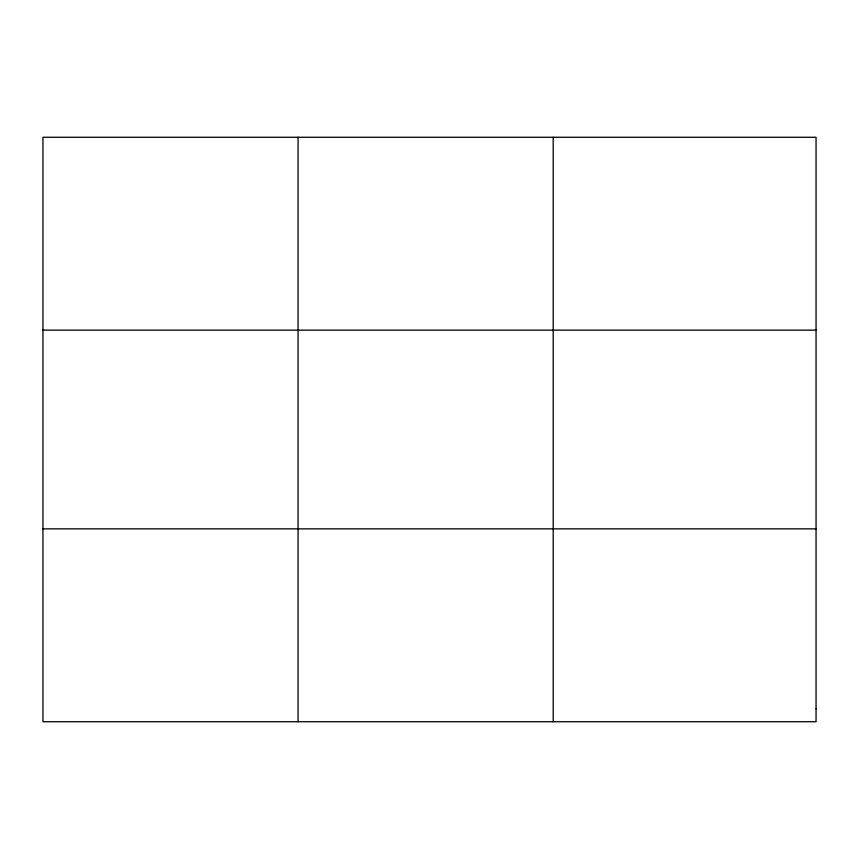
<?xml version="1.0" encoding="UTF-8"?>
<svg xmlns="http://www.w3.org/2000/svg" width="859" height="859" viewBox="0 0 859 859"><rect width="100%" height="100%" fill="white"/><g stroke="black" fill="none" stroke-linecap="round" stroke-linejoin="round"><path stroke-width="1.29" d="M298.073 137.268L298.073 721.732M553.196 137.268L553.196 721.732M42.95 330.135L816.05 330.135M42.95 528.865L816.05 528.865M816.05 708.879L816.05 721.732L42.95 721.732L42.95 137.268L816.05 137.268L816.05 708.879"/></g></svg>
